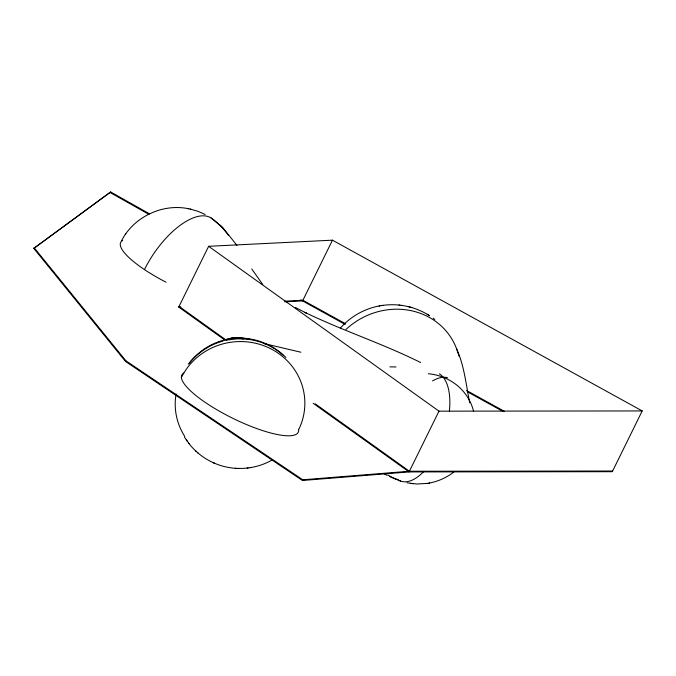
<?xml version="1.0" encoding="UTF-8"?>
<svg xmlns="http://www.w3.org/2000/svg" width="676" height="676" viewBox="0 0 676 676"><rect width="100%" height="100%" fill="white"/><g stroke="black" fill="none" stroke-linecap="round" stroke-linejoin="round"><path stroke-width="1.01" d="M224.981 340.155L178.734 307.065L208.631 246.301L332.465 240.174L642.2 410.94L612.304 471.696L409.081 471.924L302.417 480.475L125.55 361.474L33.8 248.396L110.653 191.967L149.286 213.726M33.8 248.396L110.653 191.967M125.55 361.474L125.88 360.798L34.13 247.72M332.465 240.174L302.569 300.93L284.723 301.817M302.417 480.475L302.755 479.791L409.411 471.248L612.633 471.02M642.2 410.94L438.977 411.16L409.081 471.924L313.174 403.285M121.663 240.529C133.941 216.759 162.646 203.18 188.798 208.783M125.322 234.538L125.77 233.913M188.334 364.144C196.226 353.844 206.974 345.63 219.337 341.515M189.28 363.291C197.814 352.526 209.847 344.625 223.105 341.042M340.298 328.122L344.27 323.99M344.887 323.398C354.545 314.34 366.857 308.146 379.895 305.831M453.731 472.127C446.49 477.695 437.921 481.54 428.914 483.129M272.42 459.807C254.903 470.031 232.519 471.299 214.013 463.001M226.409 339.411L231.547 338.051M218.754 341.693C241.78 333.276 268.904 340.028 285.897 357.511M229.485 339.682L237.622 338.845L246.284 339.09M226.274 340.273L230.381 339.513M382.117 305.476C398.527 302.983 415.774 306.76 429.691 315.802M232.603 337.882L238.451 337.544L244.188 338.245M406.918 482.799L416.906 484.016L427.08 483.425M379.033 305.983L382.929 305.341M231.133 338.118L232.983 337.823M426.412 483.543L429.632 483.01M247.171 468.088L248.084 467.953M250.306 467.631L251.286 467.496M285.061 301.141L302.899 300.254L345.428 323.703M178.734 307.065L180.838 306.955M389.908 366.865L396.026 366.941M235.214 468.299L236.068 468.341M238.172 468.426L239.118 468.476M242.481 338.837L243.428 338.904M398.958 305.062L399.854 305.172M401.637 305.391L402.44 305.493M240.588 337.687L241.019 337.738M410.298 483.416L410.957 483.501M412.428 483.678L413.171 483.771M248.937 338.744L249.478 338.811M247.188 339.191C256.88 340.265 266.302 343.56 274.557 348.748M190.328 209.112L197.831 211.275L205.183 214.486M187.987 208.614L191.029 209.256M300.904 352.23L264.113 343.585M411.794 307.572L408.177 306.608M400.598 481.075L389.486 476.479M396.406 479.478L390.939 476.8M188.57 443.059C195.102 451.636 203.831 458.514 213.701 462.866M213.253 462.671L214.63 463.271M420.683 362.564C383.055 343.738 342.833 330.75 304.986 312.405L306.186 312.988L295.42 307.512M383.638 473.513L387.196 475.389M466.55 390.483L504.457 411.38M345.098 324.379L300.727 299.899M467.141 391.666L503.197 411.549M110.323 192.643L148.957 214.402M428.914 315.312L427.249 314.298M275.343 349.247L278.225 351.258M125.88 360.798L302.755 479.791M208.631 246.301L438.977 411.16M179.072 306.38L226.164 340.096M315.219 403.825L409.411 471.248M213.954 219.962L221.711 226.823L228.446 235.248M211.123 217.968L223.046 227.913L236.989 245.413M279.002 351.816L279.746 352.373M433.206 318.235L434.803 319.452M280.447 352.931L282.94 355.035M195.474 450.74L196.184 451.382M197.468 452.523L198.085 453.081M219.303 224.44L219.81 224.947M221.128 226.249L221.711 226.823M224.069 229.46L224.609 230.068M222.243 227.389L222.725 227.93M262.795 284.562L251.768 269.014M187.286 441.318L186.255 439.839M189.086 443.752L184.531 437.169M456.427 348.427C464.327 365.522 465.958 384.543 469.735 402.761M458.108 353.007L459.004 356.083M298.572 429.218A64.845 16.342 26.2 0 1 233.203 418.495A64.845 16.342 26.2 0 1 183.813 372.991M166.017 282.179A62.361 15.717 26.2 0 1 122.593 240.453M181.421 377.504A64.845 62.057 -4.6 0 1 267.299 347.134A64.845 62.057 -4.6 0 1 299.045 428.922M184.768 436.459A64.845 62.057 -4.6 0 1 176.064 394.007M144.461 269.589A62.361 28.096 -56.2 0 1 213.27 219.708M428.33 373.718A57.156 52.474 -26.7 0 1 473.513 411.025M439.307 373.82A57.156 26.719 -71.7 0 1 449.405 411.126M424.013 471.24A57.156 26.719 -71.7 0 1 396.871 478.997M389.951 475.988A57.156 22.35 -57.4 0 1 388.016 475.059M432.547 380.884A57.156 22.35 -57.4 0 1 447.63 377.8M346.002 329.457A69.197 63.527 -26.7 0 1 457.914 352.889M245.346 338.566A32.837 18.075 -73.7 0 1 247.07 339.006"/></g></svg>
